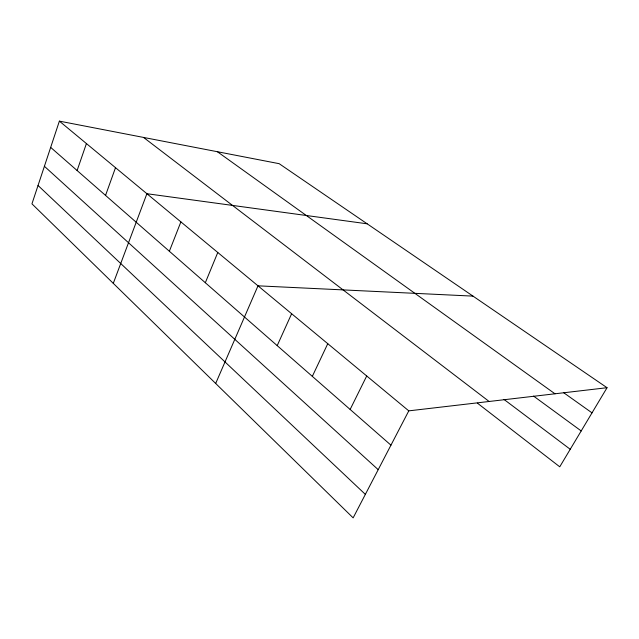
<?xml version="1.0" encoding="UTF-8"?>
<svg xmlns="http://www.w3.org/2000/svg" width="639" height="639" viewBox="0 0 639 639"><rect width="100%" height="100%" fill="white"/><g stroke="black" fill="none" stroke-linecap="round" stroke-linejoin="round"><path stroke-width="0.96" d="M607.05 387.713L279.163 163.68L59.379 121.138L31.95 203.833L353.143 517.862L408.784 410.861L607.05 387.713L559.748 466.813L477.389 403.129M77.111 170.533L86.417 143.559M105.547 195.414L115.507 167.682M113.287 283.357L146.898 193.713L367.169 223.81M169.359 251.255L180.885 221.885M205.327 282.734L217.779 252.485M215.678 383.464L257.996 285.825L472.996 296.121M277.206 345.627L291.632 313.717M312.327 376.371L327.767 343.686M350.14 409.455L366.714 375.972M563.726 392.737L592.01 412.858M217.396 151.731L554.987 393.792M533.589 396.108L581.202 430.942M504.011 399.439L570.228 449.281M143.543 137.433L489.131 401.484M59.379 121.138L408.784 410.861M50.673 147.393L390.948 445.167M44.403 166.292L378.208 469.665M38.036 185.478L365.356 494.378"/></g></svg>
